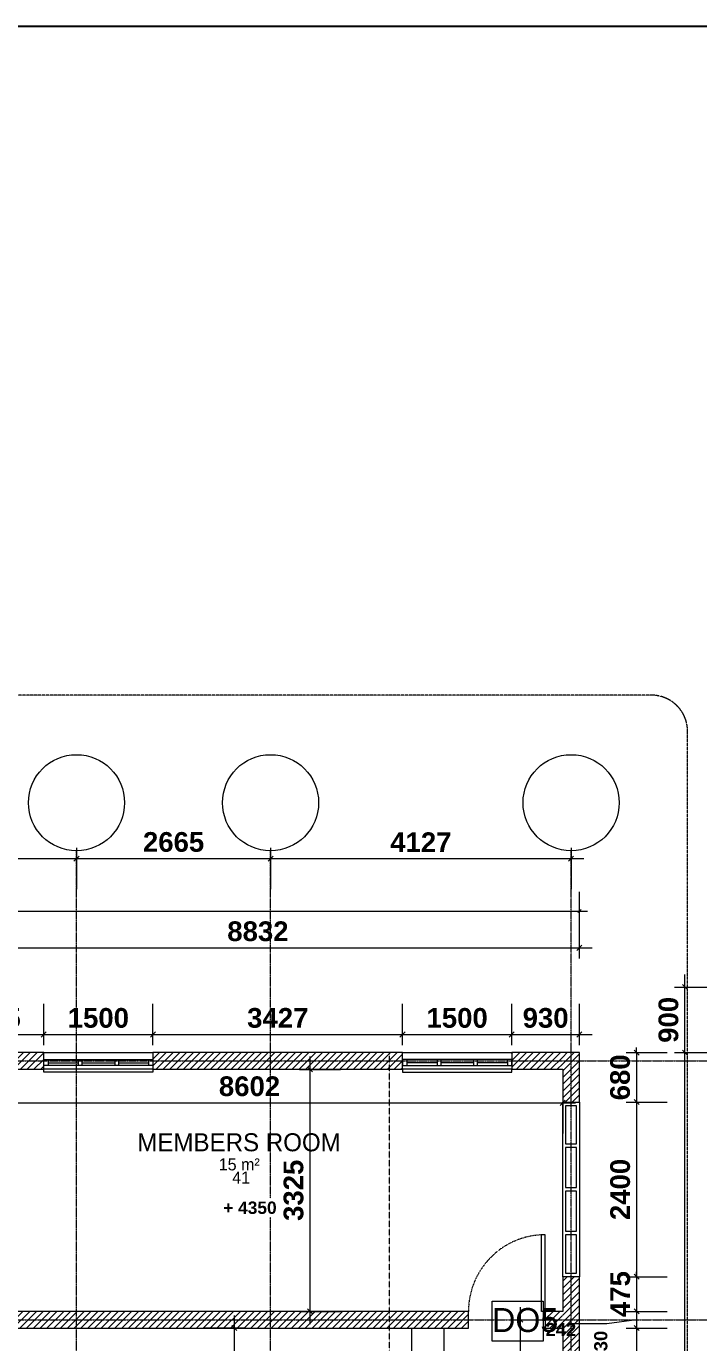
# Model space of a CAD drawing. Header units: inches. Extents: x 22 to 382261, y 22 to 371281.
# Drawn here: x 273106 to 282339, y 256807 to 274891 of the extents above; entities that cross this region are included whole.
import ezdxf

# ---------------------------------------------------------------- set-up
doc = ezdxf.new("R2010")
doc.units = ezdxf.units.IN
doc.header["$MEASUREMENT"] = 0
for name, pattern in [('_Abbruch_', [5, 4, -1]), ('Dash', [6.35, 3.175, -3.175]), ('Grid Line 1_2_', [22.225, 12.7, -3.175, 3.175, -3.175]), ('Hidden 1_8_', [4.7625, 3.175, -1.5875])]:
    doc.linetypes.add(name, pattern=pattern)
for name, color, linetype, lineweight in [('A-ANNO-DIMS', 211, 'Continuous', 9), ('A-ANNO-SYMB', 150, 'Continuous', 9), ('A-AREA-IDEN', 2, 'Continuous', 9), ('A-DETL-HDLN', 90, 'Hidden 1_8_', 9), ('A-DOOR', 31, 'Continuous', 9), ('A-DOOR-HDLN', 31, 'Dash', 9), ('A-DOOR-IDEN', 31, 'Continuous', 9), ('A-GLAZ', 151, 'Continuous', 9), ('A-GLAZ-CWMG', 51, 'Continuous', 9), ('A-GLAZ-SILL', 1, 'Continuous', 9), ('A-WALL-PATT', 111, 'Continuous', 9), ('G-ANNO-DIMS', 111, 'Continuous', 9), ('I-WALL', 2, 'Continuous', 9), ('Q-CASE', 31, 'Continuous', 9), ('S-GRID', 1, 'Continuous', 9), ('S-GRID-IDEN', 1, 'Continuous', 9)]:
    doc.layers.add(name, color=color, linetype=linetype, lineweight=lineweight)
doc.styles.add('Arial_B_1', font='arialbd.ttf', dxfattribs={"height": 180.555556})
doc.styles.add('Arial_B_2', font='arialbd.ttf', dxfattribs={"height": 270.833333})
doc.styles.add('Century Gothic_1', font='GOTHIC.TTF', dxfattribs={"height": 1})
doc.styles.add('Gill Sans MT', font='GIL_____.TTF', dxfattribs={"height": 262.5})
doc.styles.add('Tw Cen MT Condensed', font='TCCM____.TTF', dxfattribs={"height": 1.35})
doc.dimstyles.new('2_2', dxfattribs={"dimscale": 304.8, "dimtxt": 267.818092, "dimasz": 0.227865, "dimexe": 1.377953, "dimexo": 0.0625, "dimgap": 0.287073, "dimtad": 1, "dimdec": 0, "dimzin": 0, "dimdsep": 46, "dimtxsty": 'Arial_B_2', "dimblk1": 'OBLIQUE', "dimblk2": 'OBLIQUE', "dimsah": 1, "dimcen": 0.09, "dimdle": 0.574147, "dimazin": 0, "dimtfac": 1, "dimtdec": 4, "dimtix": 1, "dimtmove": 0, "dimatfit": 3, "dimfxl": 0.574147, "dimfxlon": 1, "dimtvp": 1, "dimtolj": 1, "dimtzin": 0, "dimlwd": 18, "dimlwe": 18, "dimarcsym": 2})
doc.dimstyles.new('2_2_1', dxfattribs={"dimscale": 304.8, "dimtxt": 168.342801, "dimasz": 0.143229, "dimexe": 0.866142, "dimexo": 0.0625, "dimgap": 0.180446, "dimtad": 1, "dimdec": 0, "dimzin": 0, "dimdsep": 46, "dimtxsty": 'Arial_B_1', "dimblk1": 'OBLIQUE', "dimblk2": 'OBLIQUE', "dimsah": 1, "dimcen": 0.09, "dimdle": 0.360892, "dimazin": 0, "dimtfac": 1, "dimtdec": 4, "dimtix": 1, "dimtmove": 1, "dimatfit": 3, "dimfxl": 0.360892, "dimfxlon": 1, "dimtvp": 1, "dimtolj": 1, "dimtzin": 0, "dimlwd": 18, "dimlwe": 18, "dimarcsym": 2})
pattern_1 = [(45, (257748.82, 248554.095), (-46.66905, 46.66905), [])]

# ---------------------------------------------------------------- blocks, each defined once
blk = doc.blocks.new('Casement - Plain-Triple _UK_ - W07 Casement - Plain-Triple _UK_-438158-02-First floor Plan DIMENSION')
at = {"layer": 'A-GLAZ'}
for p, q in [((-1275, 10), (225, 10)), ((-1275, -73), (-1275, 10)), ((-1215, 10), (-1215, -73)), ((-800, 10), (-800, -73)), ((-750, 10), (-750, -73)), ((-300, 10), (-300, -73)), ((-250, 10), (-250, -73)), ((165, 10), (165, -73)), ((225, 10), (225, -73)), ((225, -73), (-1275, -73)), ((-1215, -32), (-800, -32)), ((-750, -32), (-300, -32)), ((-250, -32), (165, -32))]:
    blk.add_line(p, q, dxfattribs=at)
at = {"layer": 'A-GLAZ-SILL'}
for p, q in [((-1275, -161), (-1275, -125)), ((225, -161), (-1275, -161)), ((225, -123), (225, -161))]:
    blk.add_line(p, q, dxfattribs=at)
blk = doc.blocks.new('Casement - Plain-Triple _UK_ - W07 Casement - Plain-Triple _UK_-853037-02-First floor Plan DIMENSION')
at = {"layer": 'A-GLAZ'}
for p, q in [((-1275, 73), (-1275, -10)), ((225, 73), (-1275, 73)), ((-1215, -10), (-1215, 73)), ((-1215, 32), (-800, 32)), ((-800, -10), (-800, 73)), ((-750, -10), (-750, 73)), ((-750, 32), (-300, 32)), ((-300, -10), (-300, 73)), ((-250, -10), (-250, 73)), ((-250, 32), (165, 32)), ((165, -10), (165, 73)), ((225, -10), (225, 73)), ((-1275, -10), (225, -10))]:
    blk.add_line(p, q, dxfattribs=at)
at = {"layer": 'A-GLAZ-SILL'}
for p, q in [((225, 161), (-1275, 161)), ((-1275, 161), (-1275, 125)), ((225, 123), (225, 161))]:
    blk.add_line(p, q, dxfattribs=at)
blk = doc.blocks.new('Rectangular Mullion - 50 x 150mm-V2-02-First floor Plan DIMENSION')
at = {"layer": 'A-GLAZ-CWMG', "lineweight": 18}
for p, q in [((22913, 6908), (22763, 6908)), ((22763, 6908), (22763, 6383)), ((22913, 6383), (22913, 6908)), ((22763, 6383), (22913, 6383))]:
    blk.add_line(p, q, dxfattribs=at)
blk = doc.blocks.new('Rectangular Mullion - 50 x 150mm-441106-02-First floor Plan DIMENSION')
at = {"layer": 'A-GLAZ-CWMG', "lineweight": 18}
for p, q in [((22913.297347, 6333.191796), (22763.297347, 6333.191796)), ((22763.297347, 6333.191796), (22763.297347, 5783.191796)), ((22913.297347, 5783.191796), (22913.297347, 6333.191796)), ((22763.297347, 5783.191796), (22913.297347, 5783.191796))]:
    blk.add_line(p, q, dxfattribs=at)
blk = doc.blocks.new('Casework 30 - Casework 30-869156-02-First floor Plan DIMENSION')
at = {"layer": 'Q-CASE'}
for p, q in [((20646, 8453), (20646, 6091)), ((21096, 5879), (21096, 8453)), ((21096, -2002), (21096, 1137)), ((20646, 926), (20646, -1552)), ((20646, -1552), (20323, -1552)), ((20323, -2002), (21096, -2002))]:
    blk.add_line(p, q, dxfattribs=at)
for radius, start, end in [(3449, 131.5144, 228.4856), (2999, 127.7493, 232.2507)]:
    blk.add_arc((22932, 3508), radius, start, end, dxfattribs=at)
blk = doc.blocks.new('M_Single-Flush - 1050 DOORS-900124-02-First floor Plan DIMENSION')
at = {"layer": 'A-DOOR'}
for p, q in [((525, 1165), (474, 1165)), ((474, 115), (474, 1165)), ((525, 115), (525, 1165)), ((525, 115), (474, 115))]:
    blk.add_line(p, q, dxfattribs=at)
at = {"layer": 'A-DOOR-HDLN'}
blk.add_arc((525, 115), 1052, 92.7796, 180, dxfattribs=at)
blk = doc.blocks.new('Grid - Grid Head - Circle-749417-02-First floor Plan DIMENSION')
at = {"layer": 'S-GRID-IDEN'}
blk.add_circle((0, 0), 4, dxfattribs=at)
blk = doc.blocks.new('_Oblique')
at = {"color": 0, "linetype": 'ByBlock', "lineweight": -2}
blk.add_line((-0.5, -0.5), (0.5, 0.5), dxfattribs=at)
blk = doc.blocks.new('*D4300')
at = {"layer": 'A-ANNO-DIMS', "color": 0, "lineweight": 18, "transparency": 16777216}
for p, q in [((273345, 260895), (273345, 261461)), ((271870, 261187), (271870, 260621)), ((271695, 261041), (273520, 261041))]:
    blk.add_line(p, q, dxfattribs=at)
at = {"layer": 'Defpoints', "color": 0, "transparency": 16777216}
for p in [(271870, 261206), (273345, 261041), (273345, 260876)]:
    blk.add_point(p, dxfattribs=at)
at = {"layer": 'A-ANNO-DIMS', "color": 0, "lineweight": 18, "transparency": 16777216, "xscale": 69.45312499999999, "yscale": 69.45312499999999, "zscale": 69.45312499999999, "rotation": 180}
blk.add_blockref('_Oblique', (271870, 261041), dxfattribs=at)
at = {"layer": 'A-ANNO-DIMS', "color": 0, "lineweight": 18, "transparency": 16777216, "xscale": 69.45312499999999, "yscale": 69.45312499999999, "zscale": 69.45312499999999}
blk.add_blockref('_Oblique', (273345, 261041), dxfattribs=at)
at = {"layer": 'A-ANNO-DIMS', "color": 0, "lineweight": 18, "transparency": 16777216, "insert": (272608, 261267), "char_height": 270.8, "width": 923.48, "attachment_point": 5, "style": 'Arial_B_2'}
blk.add_mtext('\\A1;1475', dxfattribs=at)
blk = doc.blocks.new('*D4301')
at = {"layer": 'A-ANNO-DIMS', "color": 0, "lineweight": 18, "transparency": 16777216}
for p, q in [((273345, 260895), (273345, 261461)), ((274845, 260895), (274845, 261461)), ((273170, 261041), (275020, 261041))]:
    blk.add_line(p, q, dxfattribs=at)
at = {"layer": 'Defpoints', "color": 0, "transparency": 16777216}
for p in [(274845, 261041), (273345, 260876), (274845, 260876)]:
    blk.add_point(p, dxfattribs=at)
at = {"layer": 'A-ANNO-DIMS', "color": 0, "lineweight": 18, "transparency": 16777216, "xscale": 69.45312499999999, "yscale": 69.45312499999999, "zscale": 69.45312499999999, "rotation": 180}
blk.add_blockref('_Oblique', (273345, 261041), dxfattribs=at)
at = {"layer": 'A-ANNO-DIMS', "color": 0, "lineweight": 18, "transparency": 16777216, "xscale": 69.45312499999999, "yscale": 69.45312499999999, "zscale": 69.45312499999999}
blk.add_blockref('_Oblique', (274845, 261041), dxfattribs=at)
at = {"layer": 'A-ANNO-DIMS', "color": 0, "lineweight": 18, "transparency": 16777216, "insert": (274095, 261267), "char_height": 270.8, "width": 923.48, "attachment_point": 5, "style": 'Arial_B_2'}
blk.add_mtext('\\A1;1500', dxfattribs=at)
blk = doc.blocks.new('*D4302')
at = {"layer": 'A-ANNO-DIMS', "color": 0, "lineweight": 18, "transparency": 16777216}
for p, q in [((274845, 260895), (274845, 261461)), ((278272, 260895), (278272, 261461)), ((274670, 261041), (278447, 261041))]:
    blk.add_line(p, q, dxfattribs=at)
at = {"layer": 'Defpoints', "color": 0, "transparency": 16777216}
for p in [(278272, 261041), (274845, 260876), (278272, 260876)]:
    blk.add_point(p, dxfattribs=at)
at = {"layer": 'A-ANNO-DIMS', "color": 0, "lineweight": 18, "transparency": 16777216, "xscale": 69.45312499999999, "yscale": 69.45312499999999, "zscale": 69.45312499999999, "rotation": 180}
blk.add_blockref('_Oblique', (274845, 261041), dxfattribs=at)
at = {"layer": 'A-ANNO-DIMS', "color": 0, "lineweight": 18, "transparency": 16777216, "xscale": 69.45312499999999, "yscale": 69.45312499999999, "zscale": 69.45312499999999}
blk.add_blockref('_Oblique', (278272, 261041), dxfattribs=at)
at = {"layer": 'A-ANNO-DIMS', "color": 0, "lineweight": 18, "transparency": 16777216, "insert": (276559, 261267), "char_height": 270.8, "width": 923.48, "attachment_point": 5, "style": 'Arial_B_2'}
blk.add_mtext('\\A1;3427', dxfattribs=at)
blk = doc.blocks.new('*D4303')
at = {"layer": 'A-ANNO-DIMS', "color": 0, "lineweight": 18, "transparency": 16777216}
for p, q in [((278272, 260895), (278272, 261461)), ((279772, 260895), (279772, 261461)), ((278097, 261041), (279947, 261041))]:
    blk.add_line(p, q, dxfattribs=at)
at = {"layer": 'Defpoints', "color": 0, "transparency": 16777216}
for p in [(279772, 261041), (278272, 260876), (279772, 260876)]:
    blk.add_point(p, dxfattribs=at)
at = {"layer": 'A-ANNO-DIMS', "color": 0, "lineweight": 18, "transparency": 16777216, "xscale": 69.45312499999999, "yscale": 69.45312499999999, "zscale": 69.45312499999999, "rotation": 180}
blk.add_blockref('_Oblique', (278272, 261041), dxfattribs=at)
at = {"layer": 'A-ANNO-DIMS', "color": 0, "lineweight": 18, "transparency": 16777216, "xscale": 69.45312499999999, "yscale": 69.45312499999999, "zscale": 69.45312499999999}
blk.add_blockref('_Oblique', (279772, 261041), dxfattribs=at)
at = {"layer": 'A-ANNO-DIMS', "color": 0, "lineweight": 18, "transparency": 16777216, "insert": (279022, 261267), "char_height": 270.8, "width": 923.48, "attachment_point": 5, "style": 'Arial_B_2'}
blk.add_mtext('\\A1;1500', dxfattribs=at)
blk = doc.blocks.new('*D4304')
at = {"layer": 'A-ANNO-DIMS', "color": 0, "lineweight": 18, "transparency": 16777216}
for p, q in [((279772, 260895), (279772, 261461)), ((280702, 260895), (280702, 261461)), ((279597, 261041), (280877, 261041))]:
    blk.add_line(p, q, dxfattribs=at)
at = {"layer": 'Defpoints', "color": 0, "transparency": 16777216}
for p in [(280702, 261041), (279772, 260876), (280702, 260876)]:
    blk.add_point(p, dxfattribs=at)
at = {"layer": 'A-ANNO-DIMS', "color": 0, "lineweight": 18, "transparency": 16777216, "xscale": 69.45312499999999, "yscale": 69.45312499999999, "zscale": 69.45312499999999, "rotation": 180}
blk.add_blockref('_Oblique', (279772, 261041), dxfattribs=at)
at = {"layer": 'A-ANNO-DIMS', "color": 0, "lineweight": 18, "transparency": 16777216, "xscale": 69.45312499999999, "yscale": 69.45312499999999, "zscale": 69.45312499999999}
blk.add_blockref('_Oblique', (280702, 261041), dxfattribs=at)
at = {"layer": 'A-ANNO-DIMS', "color": 0, "lineweight": 18, "transparency": 16777216, "insert": (280237, 261267), "char_height": 270.8, "width": 692.61, "attachment_point": 5, "style": 'Arial_B_2'}
blk.add_mtext('\\A1;930', dxfattribs=at)
blk = doc.blocks.new('*D4307')
at = {"layer": 'A-ANNO-DIMS', "color": 0, "lineweight": 18, "transparency": 16777216}
for p, q in [((271870, 262085), (271870, 262651)), ((280702, 262085), (280702, 262651)), ((271695, 262231), (280877, 262231))]:
    blk.add_line(p, q, dxfattribs=at)
at = {"layer": 'Defpoints', "color": 0, "transparency": 16777216}
for p in [(280702, 262231), (271870, 262066), (280702, 262066)]:
    blk.add_point(p, dxfattribs=at)
at = {"layer": 'A-ANNO-DIMS', "color": 0, "lineweight": 18, "transparency": 16777216, "xscale": 69.45312499999999, "yscale": 69.45312499999999, "zscale": 69.45312499999999, "rotation": 180}
blk.add_blockref('_Oblique', (271870, 262231), dxfattribs=at)
at = {"layer": 'A-ANNO-DIMS', "color": 0, "lineweight": 18, "transparency": 16777216, "xscale": 69.45312499999999, "yscale": 69.45312499999999, "zscale": 69.45312499999999}
blk.add_blockref('_Oblique', (280702, 262231), dxfattribs=at)
at = {"layer": 'A-ANNO-DIMS', "color": 0, "lineweight": 18, "transparency": 16777216, "insert": (276286, 262457), "char_height": 270.8, "width": 923.48, "attachment_point": 5, "style": 'Arial_B_2'}
blk.add_mtext('\\A1;8832', dxfattribs=at)
blk = doc.blocks.new('*D4308')
at = {"layer": 'A-ANNO-DIMS', "color": 0, "lineweight": 18, "transparency": 16777216}
for p, q in [((258989, 262591), (258989, 263001)), ((280702, 262591), (280702, 263001)), ((258879, 262737), (280812, 262737))]:
    blk.add_line(p, q, dxfattribs=at)
at = {"layer": 'Defpoints', "color": 0, "transparency": 16777216}
for p in [(280702, 262737), (258989, 262572), (280702, 262572)]:
    blk.add_point(p, dxfattribs=at)
at = {"layer": 'A-ANNO-DIMS', "color": 0, "lineweight": 18, "transparency": 16777216, "xscale": 43.65624999999999, "yscale": 43.65624999999999, "zscale": 43.65624999999999, "rotation": 180}
blk.add_blockref('_Oblique', (258989, 262737), dxfattribs=at)
at = {"layer": 'A-ANNO-DIMS', "color": 0, "lineweight": 18, "transparency": 16777216, "xscale": 43.65624999999999, "yscale": 43.65624999999999, "zscale": 43.65624999999999}
blk.add_blockref('_Oblique', (280702, 262737), dxfattribs=at)
at = {"layer": 'A-ANNO-DIMS', "color": 0, "lineweight": 18, "transparency": 16777216, "insert": (268111, 263369), "char_height": 180.6, "width": 1154.35, "attachment_point": 1, "line_spacing_factor": 0.941778, "style": 'Arial_B_1'}
blk.add_mtext('\\A1;21713', dxfattribs=at)
blk = doc.blocks.new('*D4319')
at = {"layer": 'A-ANNO-DIMS', "color": 0, "lineweight": 18, "transparency": 16777216}
for p, q in [((271870, 260248), (271870, 259682)), ((280472, 260248), (280472, 259682)), ((271695, 260102), (280647, 260102))]:
    blk.add_line(p, q, dxfattribs=at)
at = {"layer": 'Defpoints', "color": 0, "transparency": 16777216}
for p in [(271870, 260267), (280472, 260267), (280472, 260102)]:
    blk.add_point(p, dxfattribs=at)
at = {"layer": 'A-ANNO-DIMS', "color": 0, "lineweight": 18, "transparency": 16777216, "xscale": 69.45312499999999, "yscale": 69.45312499999999, "zscale": 69.45312499999999, "rotation": 180}
blk.add_blockref('_Oblique', (271870, 260102), dxfattribs=at)
at = {"layer": 'A-ANNO-DIMS', "color": 0, "lineweight": 18, "transparency": 16777216, "xscale": 69.45312499999999, "yscale": 69.45312499999999, "zscale": 69.45312499999999}
blk.add_blockref('_Oblique', (280472, 260102), dxfattribs=at)
at = {"layer": 'A-ANNO-DIMS', "color": 0, "lineweight": 18, "transparency": 16777216, "insert": (276171, 260328), "char_height": 270.8, "width": 923.48, "attachment_point": 5, "style": 'Arial_B_2'}
blk.add_mtext('\\A1;8602', dxfattribs=at)
blk = doc.blocks.new('*D4320')
at = {"layer": 'A-ANNO-DIMS', "color": 0, "lineweight": 18, "transparency": 16777216}
for p, q in [((277002, 257062), (277002, 260737)), ((276856, 260562), (277422, 260562)), ((276856, 257237), (277422, 257237))]:
    blk.add_line(p, q, dxfattribs=at)
at = {"layer": 'Defpoints', "color": 0, "transparency": 16777216}
for p in [(276837, 260562), (277002, 260562), (276837, 257237)]:
    blk.add_point(p, dxfattribs=at)
at = {"layer": 'A-ANNO-DIMS', "color": 0, "lineweight": 18, "transparency": 16777216, "xscale": 69.45312499999999, "yscale": 69.45312499999999, "zscale": 69.45312499999999}
for p, rotation in [((277002, 260562), 90), ((277002, 257237), 270)]:
    blk.add_blockref('_Oblique', p, dxfattribs=dict(at, rotation=rotation))
at = {"layer": 'A-ANNO-DIMS', "color": 0, "lineweight": 18, "transparency": 16777216, "insert": (276776, 258900), "char_height": 270.8, "width": 923.48, "attachment_point": 5, "rotation": 90, "style": 'Arial_B_2'}
blk.add_mtext('\\A1;3325', dxfattribs=at)
blk = doc.blocks.new('*D4321')
at = {"layer": 'A-ANNO-DIMS', "color": 0, "lineweight": 18, "transparency": 16777216}
for p, q in [((272772, 243787), (272772, 257182)), ((272626, 257007), (273192, 257007)), ((272626, 243962), (273192, 243962))]:
    blk.add_line(p, q, dxfattribs=at)
at = {"layer": 'Defpoints', "color": 0, "transparency": 16777216}
for p in [(272607, 257007), (272772, 257007), (272607, 243962)]:
    blk.add_point(p, dxfattribs=at)
at = {"layer": 'A-ANNO-DIMS', "color": 0, "lineweight": 18, "transparency": 16777216, "xscale": 69.45312499999999, "yscale": 69.45312499999999, "zscale": 69.45312499999999}
for p, rotation in [((272772, 257007), 90), ((272772, 243962), 270)]:
    blk.add_blockref('_Oblique', p, dxfattribs=dict(at, rotation=rotation))
at = {"layer": 'A-ANNO-DIMS', "color": 0, "lineweight": 18, "transparency": 16777216, "insert": (272547, 250485), "char_height": 270.8, "width": 1154.35, "attachment_point": 5, "rotation": 90, "style": 'Arial_B_2'}
blk.add_mtext('\\A1;13045', dxfattribs=at)
blk = doc.blocks.new('*D4324')
at = {"layer": 'A-ANNO-DIMS', "color": 0, "lineweight": 18, "transparency": 16777216}
for p, q in [((282151, 245145), (282151, 260967)), ((282005, 260792), (282571, 260792)), ((282005, 245320), (282571, 245320))]:
    blk.add_line(p, q, dxfattribs=at)
at = {"layer": 'Defpoints', "color": 0, "transparency": 16777216}
for p in [(281986, 260792), (282151, 260792), (281986, 245320)]:
    blk.add_point(p, dxfattribs=at)
at = {"layer": 'A-ANNO-DIMS', "color": 0, "lineweight": 18, "transparency": 16777216, "xscale": 69.45312499999999, "yscale": 69.45312499999999, "zscale": 69.45312499999999}
for p, rotation in [((282151, 260792), 90), ((282151, 245320), 270)]:
    blk.add_blockref('_Oblique', p, dxfattribs=dict(at, rotation=rotation))
at = {"layer": 'A-ANNO-DIMS', "color": 0, "lineweight": 18, "transparency": 16777216, "insert": (281925, 253056), "char_height": 270.8, "width": 1154.35, "attachment_point": 5, "rotation": 90, "style": 'Arial_B_2'}
blk.add_mtext('\\A1;15472', dxfattribs=at)
blk = doc.blocks.new('*D4325')
at = {"layer": 'A-ANNO-DIMS', "color": 0, "lineweight": 18, "transparency": 16777216}
for p, q in [((282151, 260617), (282151, 261867)), ((282005, 261692), (282571, 261692)), ((282005, 260792), (282571, 260792))]:
    blk.add_line(p, q, dxfattribs=at)
at = {"layer": 'Defpoints', "color": 0, "transparency": 16777216}
for p in [(281986, 261692), (282151, 261692), (281986, 260792)]:
    blk.add_point(p, dxfattribs=at)
at = {"layer": 'A-ANNO-DIMS', "color": 0, "lineweight": 18, "transparency": 16777216, "xscale": 69.45312499999999, "yscale": 69.45312499999999, "zscale": 69.45312499999999}
for p, rotation in [((282151, 261692), 90), ((282151, 260792), 270)]:
    blk.add_blockref('_Oblique', p, dxfattribs=dict(at, rotation=rotation))
at = {"layer": 'A-ANNO-DIMS', "color": 0, "lineweight": 18, "transparency": 16777216, "insert": (281925, 261242), "char_height": 270.8, "width": 692.61, "attachment_point": 5, "rotation": 90, "style": 'Arial_B_2'}
blk.add_mtext('\\A1;900', dxfattribs=at)
blk = doc.blocks.new('*D4326')
at = {"layer": 'A-ANNO-DIMS', "color": 0, "lineweight": 18, "transparency": 16777216}
for p, q in [((281341, 260792), (281907, 260792)), ((281487, 260792), (281487, 260862)), ((281487, 260792), (281487, 260112)), ((281341, 260112), (281907, 260112)), ((281487, 260112), (281487, 260043))]:
    blk.add_line(p, q, dxfattribs=at)
at = {"layer": 'Defpoints', "color": 0, "transparency": 16777216}
for p in [(281322, 260792), (281322, 260112), (281487, 260112)]:
    blk.add_point(p, dxfattribs=at)
at = {"layer": 'A-ANNO-DIMS', "color": 0, "lineweight": 18, "transparency": 16777216, "xscale": 69.45312499999999, "yscale": 69.45312499999999, "zscale": 69.45312499999999}
for p, rotation in [((281487, 260792), 270), ((281487, 260112), 90)]:
    blk.add_blockref('_Oblique', p, dxfattribs=dict(at, rotation=rotation))
at = {"layer": 'A-ANNO-DIMS', "color": 0, "lineweight": 18, "transparency": 16777216, "insert": (281261, 260452), "char_height": 270.8, "width": 692.61, "attachment_point": 5, "rotation": 90, "style": 'Arial_B_2'}
blk.add_mtext('\\A1;680', dxfattribs=at)
blk = doc.blocks.new('*D4327')
at = {"layer": 'A-ANNO-DIMS', "color": 0, "lineweight": 18, "transparency": 16777216}
for p, q in [((281487, 260287), (281487, 257537)), ((281341, 260112), (281907, 260112)), ((281341, 257712), (281907, 257712))]:
    blk.add_line(p, q, dxfattribs=at)
at = {"layer": 'Defpoints', "color": 0, "transparency": 16777216}
for p in [(281322, 260112), (281322, 257712), (281487, 257712)]:
    blk.add_point(p, dxfattribs=at)
at = {"layer": 'A-ANNO-DIMS', "color": 0, "lineweight": 18, "transparency": 16777216, "xscale": 69.45312499999999, "yscale": 69.45312499999999, "zscale": 69.45312499999999}
for p, rotation in [((281487, 260112), 90), ((281487, 257712), 270)]:
    blk.add_blockref('_Oblique', p, dxfattribs=dict(at, rotation=rotation))
at = {"layer": 'A-ANNO-DIMS', "color": 0, "lineweight": 18, "transparency": 16777216, "insert": (281262, 258912), "char_height": 270.8, "width": 923.48, "attachment_point": 5, "rotation": 90, "style": 'Arial_B_2'}
blk.add_mtext('\\A1;2400', dxfattribs=at)
blk = doc.blocks.new('*D4328')
at = {"layer": 'A-ANNO-DIMS', "color": 0, "lineweight": 18, "transparency": 16777216}
for p, q in [((281341, 257712), (281907, 257712)), ((281487, 257712), (281487, 257782)), ((281487, 257712), (281487, 257237)), ((281341, 257237), (281907, 257237)), ((281487, 257237), (281487, 257168))]:
    blk.add_line(p, q, dxfattribs=at)
at = {"layer": 'Defpoints', "color": 0, "transparency": 16777216}
for p in [(281322, 257712), (281322, 257237), (281487, 257237)]:
    blk.add_point(p, dxfattribs=at)
at = {"layer": 'A-ANNO-DIMS', "color": 0, "lineweight": 18, "transparency": 16777216, "xscale": 69.45312499999999, "yscale": 69.45312499999999, "zscale": 69.45312499999999}
for p, rotation in [((281487, 257712), 270), ((281487, 257237), 90)]:
    blk.add_blockref('_Oblique', p, dxfattribs=dict(at, rotation=rotation))
at = {"layer": 'A-ANNO-DIMS', "color": 0, "lineweight": 18, "transparency": 16777216, "insert": (281262, 257475), "char_height": 270.8, "width": 692.61, "attachment_point": 5, "rotation": 90, "style": 'Arial_B_2'}
blk.add_mtext('\\A1;475', dxfattribs=at)
blk = doc.blocks.new('*D4329')
at = {"layer": 'A-ANNO-DIMS', "color": 0, "lineweight": 18, "transparency": 16777216}
for p, q in [((281487, 257347), (281487, 256897)), ((281341, 257237), (281751, 257237)), ((281079, 257066), (280567, 257066)), ((281487, 257122), (281079, 257066)), ((281341, 257007), (281751, 257007))]:
    blk.add_line(p, q, dxfattribs=at)
at = {"layer": 'Defpoints', "color": 0, "transparency": 16777216}
for p in [(281322, 257237), (281322, 257007), (281487, 257007)]:
    blk.add_point(p, dxfattribs=at)
at = {"layer": 'A-ANNO-DIMS', "color": 0, "lineweight": 18, "transparency": 16777216, "xscale": 43.65624999999999, "yscale": 43.65624999999999, "zscale": 43.65624999999999}
for p, rotation in [((281487, 257237), 90), ((281487, 257007), 270)]:
    blk.add_blockref('_Oblique', p, dxfattribs=dict(at, rotation=rotation))
at = {"layer": 'A-ANNO-DIMS', "color": 0, "lineweight": 18, "transparency": 16777216, "insert": (280904, 256549), "char_height": 180.6, "width": 692.61, "attachment_point": 1, "rotation": 90, "line_spacing_factor": 0.941778, "style": 'Arial_B_1'}
blk.add_mtext('\\A1;230', dxfattribs=at)
blk = doc.blocks.new('*D4330')
at = {"layer": 'A-ANNO-DIMS', "color": 0, "lineweight": 18, "transparency": 16777216}
for p, q in [((281487, 257182), (281487, 255337)), ((281341, 257007), (281907, 257007)), ((281341, 255512), (281907, 255512))]:
    blk.add_line(p, q, dxfattribs=at)
at = {"layer": 'Defpoints', "color": 0, "transparency": 16777216}
for p in [(281322, 257007), (281322, 255512), (281487, 255512)]:
    blk.add_point(p, dxfattribs=at)
at = {"layer": 'A-ANNO-DIMS', "color": 0, "lineweight": 18, "transparency": 16777216, "xscale": 69.45312499999999, "yscale": 69.45312499999999, "zscale": 69.45312499999999}
for p, rotation in [((281487, 257007), 90), ((281487, 255512), 270)]:
    blk.add_blockref('_Oblique', p, dxfattribs=dict(at, rotation=rotation))
at = {"layer": 'A-ANNO-DIMS', "color": 0, "lineweight": 18, "transparency": 16777216, "insert": (281261, 256260), "char_height": 270.8, "width": 923.48, "attachment_point": 5, "rotation": 90, "style": 'Arial_B_2'}
blk.add_mtext('\\A1;1495', dxfattribs=at)
blk = doc.blocks.new('*D4372')
at = {"layer": 'A-ANNO-DIMS', "color": 0, "lineweight": 18, "transparency": 16777216}
for p, q in [((280230, 256530), (280230, 256120)), ((280472, 256530), (280472, 256120)), ((280120, 256384), (280582, 256384))]:
    blk.add_line(p, q, dxfattribs=at)
at = {"layer": 'Defpoints', "color": 0, "transparency": 16777216}
for p in [(280230, 256549), (280472, 256549), (280472, 256384)]:
    blk.add_point(p, dxfattribs=at)
at = {"layer": 'A-ANNO-DIMS', "color": 0, "lineweight": 18, "transparency": 16777216, "xscale": 43.65624999999999, "yscale": 43.65624999999999, "zscale": 43.65624999999999, "rotation": 180}
blk.add_blockref('_Oblique', (280230, 256384), dxfattribs=at)
at = {"layer": 'A-ANNO-DIMS', "color": 0, "lineweight": 18, "transparency": 16777216, "xscale": 43.65624999999999, "yscale": 43.65624999999999, "zscale": 43.65624999999999}
blk.add_blockref('_Oblique', (280472, 256384), dxfattribs=at)
at = {"layer": 'A-ANNO-DIMS', "color": 0, "lineweight": 18, "transparency": 16777216, "insert": (280236, 257078), "char_height": 180.6, "width": 692.61, "attachment_point": 1, "line_spacing_factor": 0.941778, "style": 'Arial_B_1'}
blk.add_mtext('\\A1;242', dxfattribs=at)
blk = doc.blocks.new('*D4375')
at = {"layer": 'A-ANNO-DIMS', "color": 0, "lineweight": 18, "transparency": 16777216}
for p, q in [((279890, 245375), (279890, 257297)), ((279744, 257122), (280310, 257122)), ((279744, 245550), (280310, 245550))]:
    blk.add_line(p, q, dxfattribs=at)
at = {"layer": 'Defpoints', "color": 0, "transparency": 16777216}
for p in [(279725, 257122), (279890, 257122), (279725, 245550)]:
    blk.add_point(p, dxfattribs=at)
at = {"layer": 'A-ANNO-DIMS', "color": 0, "lineweight": 18, "transparency": 16777216, "xscale": 69.45312499999999, "yscale": 69.45312499999999, "zscale": 69.45312499999999}
for p, rotation in [((279890, 257122), 90), ((279890, 245550), 270)]:
    blk.add_blockref('_Oblique', p, dxfattribs=dict(at, rotation=rotation))
at = {"layer": 'A-ANNO-DIMS', "color": 0, "lineweight": 18, "transparency": 16777216, "insert": (279664, 251336), "char_height": 270.8, "width": 1154.35, "attachment_point": 5, "rotation": 90, "style": 'Arial_B_2'}
blk.add_mtext('\\A1;11572', dxfattribs=at)
blk = doc.blocks.new('*D4377')
at = {"layer": 'A-ANNO-DIMS', "color": 0, "lineweight": 18, "transparency": 16777216}
for p, q in [((275961, 257182), (275961, 246827)), ((276107, 257007), (275541, 257007)), ((276107, 247002), (275541, 247002))]:
    blk.add_line(p, q, dxfattribs=at)
at = {"layer": 'Defpoints', "color": 0, "transparency": 16777216}
for p in [(276126, 257007), (275961, 247002), (276126, 247002)]:
    blk.add_point(p, dxfattribs=at)
at = {"layer": 'A-ANNO-DIMS', "color": 0, "lineweight": 18, "transparency": 16777216, "xscale": 69.45312499999999, "yscale": 69.45312499999999, "zscale": 69.45312499999999}
for p, rotation in [((275961, 257007), 90), ((275961, 247002), 270)]:
    blk.add_blockref('_Oblique', p, dxfattribs=dict(at, rotation=rotation))
at = {"layer": 'A-ANNO-DIMS', "color": 0, "lineweight": 18, "transparency": 16777216, "insert": (275736, 252005), "char_height": 270.8, "width": 1154.35, "attachment_point": 5, "rotation": 90, "style": 'Arial_B_2'}
blk.add_mtext('\\A1;10005', dxfattribs=at)
blk = doc.blocks.new('*D4275')
at = {"layer": 'A-ANNO-DIMS', "color": 0, "lineweight": 18, "transparency": 16777216}
for p, q in [((269515, 263312), (269515, 263878)), ((273795, 263604), (273795, 263038)), ((269340, 263458), (273970, 263458))]:
    blk.add_line(p, q, dxfattribs=at)
at = {"layer": 'Defpoints', "color": 0, "transparency": 16777216}
for p in [(273795, 263623), (273795, 263458), (269515, 263293)]:
    blk.add_point(p, dxfattribs=at)
at = {"layer": 'A-ANNO-DIMS', "color": 0, "lineweight": 18, "transparency": 16777216, "xscale": 69.45312499999999, "yscale": 69.45312499999999, "zscale": 69.45312499999999, "rotation": 180}
blk.add_blockref('_Oblique', (269515, 263458), dxfattribs=at)
at = {"layer": 'A-ANNO-DIMS', "color": 0, "lineweight": 18, "transparency": 16777216, "xscale": 69.45312499999999, "yscale": 69.45312499999999, "zscale": 69.45312499999999}
blk.add_blockref('_Oblique', (273795, 263458), dxfattribs=at)
at = {"layer": 'A-ANNO-DIMS', "color": 0, "lineweight": 18, "transparency": 16777216, "insert": (271655, 263684), "char_height": 270.8, "width": 923.48, "attachment_point": 5, "style": 'Arial_B_2'}
blk.add_mtext('\\A1;4280', dxfattribs=at)
blk = doc.blocks.new('*D4276')
at = {"layer": 'A-ANNO-DIMS', "color": 0, "lineweight": 18, "transparency": 16777216}
for p, q in [((273795, 263604), (273795, 263038)), ((276460, 263604), (276460, 263038)), ((273620, 263458), (276635, 263458))]:
    blk.add_line(p, q, dxfattribs=at)
at = {"layer": 'Defpoints', "color": 0, "transparency": 16777216}
for p in [(273795, 263623), (276460, 263623), (276460, 263458)]:
    blk.add_point(p, dxfattribs=at)
at = {"layer": 'A-ANNO-DIMS', "color": 0, "lineweight": 18, "transparency": 16777216, "xscale": 69.45312499999999, "yscale": 69.45312499999999, "zscale": 69.45312499999999, "rotation": 180}
blk.add_blockref('_Oblique', (273795, 263458), dxfattribs=at)
at = {"layer": 'A-ANNO-DIMS', "color": 0, "lineweight": 18, "transparency": 16777216, "xscale": 69.45312499999999, "yscale": 69.45312499999999, "zscale": 69.45312499999999}
blk.add_blockref('_Oblique', (276460, 263458), dxfattribs=at)
at = {"layer": 'A-ANNO-DIMS', "color": 0, "lineweight": 18, "transparency": 16777216, "insert": (275128, 263684), "char_height": 270.8, "width": 923.48, "attachment_point": 5, "style": 'Arial_B_2'}
blk.add_mtext('\\A1;2665', dxfattribs=at)
blk = doc.blocks.new('*D4277')
at = {"layer": 'A-ANNO-DIMS', "color": 0, "lineweight": 18, "transparency": 16777216}
for p, q in [((276460, 263604), (276460, 263038)), ((280587, 263604), (280587, 263038)), ((276285, 263458), (280762, 263458))]:
    blk.add_line(p, q, dxfattribs=at)
at = {"layer": 'Defpoints', "color": 0, "transparency": 16777216}
for p in [(276460, 263623), (280587, 263623), (280587, 263458)]:
    blk.add_point(p, dxfattribs=at)
at = {"layer": 'A-ANNO-DIMS', "color": 0, "lineweight": 18, "transparency": 16777216, "xscale": 69.45312499999999, "yscale": 69.45312499999999, "zscale": 69.45312499999999, "rotation": 180}
blk.add_blockref('_Oblique', (276460, 263458), dxfattribs=at)
at = {"layer": 'A-ANNO-DIMS', "color": 0, "lineweight": 18, "transparency": 16777216, "xscale": 69.45312499999999, "yscale": 69.45312499999999, "zscale": 69.45312499999999}
blk.add_blockref('_Oblique', (280587, 263458), dxfattribs=at)
at = {"layer": 'A-ANNO-DIMS', "color": 0, "lineweight": 18, "transparency": 16777216, "insert": (278524, 263682), "char_height": 270.8, "width": 923.48, "attachment_point": 5, "style": 'Arial_B_2'}
blk.add_mtext('\\A1;4127', dxfattribs=at)
blk = doc.blocks.new('M_Door Tag1 - M_Door Tag 2-910938-02-First floor Plan DIMENSION')
at = {"layer": 'A-DOOR-IDEN'}
for p, q in [((-1.21, 1.54), (3.02, 1.54)), ((-1.21, -1.79), (-1.21, 1.54)), ((3.02, 1.54), (3.02, -1.79)), ((3.02, -1.79), (-1.21, -1.79))]:
    blk.add_line(p, q, dxfattribs=at)

msp = doc.modelspace()

# ---------------------------------------------------------------- hatches: boundary and pattern name
at = {"layer": 'A-WALL-PATT'}
h = msp.add_hatch(dxfattribs=at)
h.set_pattern_fill('FP_1', color=256, style=0, pattern_type=2)
h.set_pattern_definition(pattern_1)
h.paths.add_polyline_path([(280472.1, 260562.3), (280472.1, 260792.3), (279772.1, 260792.3), (279772.1, 260562.3), (279891.2, 260562.3)])
h.paths.add_polyline_path([(278272.1, 260562.3), (278272.1, 260792.3), (274845, 260792.3), (274845, 260562.3), (276575, 260562.3)])
h.paths.add_polyline_path([(272350.8, 260562.3), (273345, 260562.3), (273345, 260792.3), (271870, 260792.3), (271870, 260562.3)])
h = msp.add_hatch(dxfattribs=at)
h.set_pattern_fill('FP_1', color=256, style=0, pattern_type=2)
h.set_pattern_definition(pattern_1)
h.paths.add_polyline_path([(280702.1, 245319.8), (280702.1, 247112.3), (280472.1, 247112.3), (280472.1, 245319.8)])
h.paths.add_polyline_path([(280476.1, 249512.3), (280702.1, 249512.3), (280702.1, 252512.3), (280476.1, 252512.3), (280476.1, 249527.3)])
h.paths.add_polyline_path([(280472.1, 255512.3), (280702.1, 255512.3), (280702.1, 257712.3), (280472.1, 257712.3), (280472.1, 256189.8), (280474.7, 256189.8), (280474.7, 255514.8), (280472.1, 255514.8)])
h.paths.add_polyline_path([(280472.1, 260112.3), (280702.1, 260112.3), (280702.1, 260792.3), (280472.1, 260792.3), (280472.1, 260562.3)])
h = msp.add_hatch(dxfattribs=at)
h.set_pattern_fill('FP_1', color=256, style=0, pattern_type=2)
h.set_pattern_definition(pattern_1)
h.paths.add_polyline_path([(280472.1, 257007.3), (280470.7, 257237.3), (280230, 257237.3), (280230, 257007.3), (280470.7, 257007.3)])
h.paths.add_polyline_path([(259090, 257007.3), (260105, 257007.3), (260105, 257237.3), (259090, 257237.3)])
h.paths.add_polyline_path([(271640, 257007.3), (279180, 257007.3), (279180, 257237.3), (271640, 257237.3)])
h.paths.add_polyline_path([(263105, 257007.3), (265205, 257007.3), (265205, 257237.3), (263105, 257237.3)])
h.paths.add_polyline_path([(268205, 257007.3), (269770.8, 257007.3), (269770.8, 257237.3), (268205, 257237.3)])

# ---------------------------------------------------------------- linework, layer by layer
at = {"layer": 'A-ANNO-SYMB', "linetype": '_Abbruch_'}
for p, q in [((281691, 265702), (244815.9, 265702)), ((282186, 240059.9), (282186, 265207))]:
    msp.add_line(p, q, dxfattribs=at)
msp.add_arc((281691, 265207), 495, 0, 90, dxfattribs=at)
at = {"layer": 'A-DETL-HDLN'}
msp.add_line((278095, 246772.3), (278095, 260792.3), dxfattribs=at)
at = {"layer": 'I-WALL', "lineweight": 18}
for p, q in [((273345, 260792.3), (271870, 260792.3)), ((273345, 260562.3), (273345, 260792.3)), ((278272.1, 260792.3), (274845, 260792.3)), ((274845, 260792.3), (274845, 260562.3)), ((278272.1, 260562.3), (278272.1, 260792.3)), ((280702.1, 260792.3), (279772.1, 260792.3)), ((279772.1, 260792.3), (279772.1, 260562.3)), ((280702.1, 260112.3), (280702.1, 260792.3)), ((271870, 260562.3), (273345, 260562.3)), ((274845, 260562.3), (278272.1, 260562.3)), ((279772.1, 260562.3), (280472.1, 260562.3)), ((280472.1, 260562.3), (280472.1, 260112.3)), ((280472.1, 260112.3), (280702.1, 260112.3)), ((280702.1, 257712.3), (280472.1, 257712.3)), ((280472.1, 257712.3), (280472.1, 257237.3)), ((280702.1, 255512.3), (280702.1, 257712.3)), ((279180, 257237.3), (271870, 257237.3)), ((279180, 257007.3), (279180, 257237.3)), ((280472.1, 257237.3), (280230, 257237.3)), ((280230, 257237.3), (280230, 257007.3)), ((271640, 257007.3), (279180, 257007.3)), ((280230, 257007.3), (280472.1, 257007.3)), ((280472.1, 257007.3), (280472.1, 256189.6))]:
    msp.add_line(p, q, dxfattribs=at)
at = {"layer": 'I-WALL'}
for p, q in [((273345, 260792.3), (274845, 260792.3)), ((278272.1, 260792.3), (279772.1, 260792.3)), ((274845, 260562.3), (273345, 260562.3)), ((279772.1, 260562.3), (278272.1, 260562.3)), ((280472.1, 257712.3), (280472.1, 260112.3)), ((280702.1, 260112.3), (280702.1, 257712.3))]:
    msp.add_line(p, q, dxfattribs=at)
at = {"layer": 'S-GRID', "linetype": 'Grid Line 1_2_'}
for p, q in [((273795, 239150.8), (273795, 263564.9)), ((276460, 239150.8), (276460, 263564.9)), ((280587.1, 239150.8), (280587.1, 263564.9)), ((244665, 260677.3), (283628, 260677.3)), ((244665, 257122.3), (283628, 257122.3))]:
    msp.add_line(p, q, dxfattribs=at)

# ---------------------------------------------------------------- block references
at = {"layer": 'A-DOOR-HDLN'}
msp.add_blockref('M_Single-Flush - 1050 DOORS-900124-02-First floor Plan DIMENSION', (279705, 257122.3), dxfattribs=at)
at = {"layer": 'A-DOOR-IDEN', "xscale": 164.9999999999999, "yscale": 164.9999999999999, "zscale": 164.9999999999999}
msp.add_blockref('M_Door Tag1 - M_Door Tag 2-910938-02-First floor Plan DIMENSION', (279705, 257122.3), dxfattribs=at)
at = {"layer": 'A-GLAZ-CWMG'}
for name, p in [('Rectangular Mullion - 50 x 150mm-V2-02-First floor Plan DIMENSION', (257748.8, 253154.1)), ('Rectangular Mullion - 50 x 150mm-441106-02-First floor Plan DIMENSION', (257748.8, 253154.1)), ('Rectangular Mullion - 50 x 150mm-441106-02-First floor Plan DIMENSION', (257748.8, 252554.1)), ('Rectangular Mullion - 50 x 150mm-V2-02-First floor Plan DIMENSION', (257748.8, 251379.1))]:
    msp.add_blockref(name, p, dxfattribs=at)
at = {"layer": 'A-GLAZ-SILL'}
msp.add_blockref('Casement - Plain-Triple _UK_ - W07 Casement - Plain-Triple _UK_-438158-02-First floor Plan DIMENSION', (274620, 260685.7), dxfattribs=at)
at = {"layer": 'A-GLAZ-SILL', "rotation": 180}
msp.add_blockref('Casement - Plain-Triple _UK_ - W07 Casement - Plain-Triple _UK_-853037-02-First floor Plan DIMENSION', (278497.1, 260685.7), dxfattribs=at)
at = {"layer": 'Q-CASE'}
msp.add_blockref('Casework 30 - Casework 30-869156-02-First floor Plan DIMENSION', (257748.8, 248554.1), dxfattribs=at)
at = {"layer": 'S-GRID-IDEN', "xscale": 164.9999999999999, "yscale": 164.9999999999999, "zscale": 164.9999999999999}
for p in [(273795, 264224.9), (276460, 264224.9), (280587.1, 264224.9)]:
    msp.add_blockref('Grid - Grid Head - Circle-749417-02-First floor Plan DIMENSION', p, dxfattribs=at)

# ---------------------------------------------------------------- texts
at = {"layer": 'A-AREA-IDEN', "attachment_point": 1}
for s, insert, char_height, width, style in [('MEMBERS ROOM', (274629.3, 259683.9), 247.5, 3478.923, 'Gill Sans MT'), ('15 m²', (275748, 259338.8), 165, 767.215, 'Century Gothic_1'), ('41', (275933.7, 259158.3), 165, 317.468, 'Century Gothic_1')]:
    msp.add_mtext(s, dxfattribs=dict(at, insert=insert, char_height=char_height, width=width, style=style))
at = {"layer": 'A-DOOR-IDEN', "insert": (279503.2, 257283.1), "char_height": 330, "width": 793.671, "attachment_point": 1, "style": 'Tw Cen MT Condensed'}
msp.add_mtext('DO5', dxfattribs=at)

# ---------------------------------------------------------------- dimensions: what is measured, and where the dimension line sits
at = {"layer": 'A-ANNO-DIMS', "lineweight": 18}
for base, p1, p2, override, picture, middle in [((273795, 263458.3), (269515, 263293.3), (273795, 263623.3), {"dimpost": '<>', "dimfxl": 4292.703111}, '*D4275', (271655, 263684.2)), ((276460, 263458.3), (273795, 263623.3), (276460, 263623.3), {"dimpost": '<>', "dimfxl": 2665}, '*D4276', (275127.5, 263684.1)), ((280587.1, 263458.3), (276460, 263623.3), (280587.1, 263623.3), {"dimpost": '<>', "dimfxl": 4127.1}, '*D4277', (278523.6, 263681.8)), ((280702.1, 262230.7), (271870, 262065.7), (280702.1, 262065.7), {"dimpost": '<>', "dimfxl": 8832.1}, '*D4307', (276286.1, 262456.6)), ((273345, 261040.9), (271870, 261205.9), (273345, 260875.9), {"dimpost": '<>', "dimfxl": 1511.464522}, '*D4300', (272607.5, 261266.7)), ((274845, 261040.9), (273345, 260875.9), (274845, 260875.9), {"dimpost": '<>', "dimfxl": 1500}, '*D4301', (274095, 261266.7)), ((278272.1, 261040.9), (274845, 260875.9), (278272.1, 260875.9), {"dimpost": '<>', "dimfxl": 3427.1}, '*D4302', (276558.6, 261266.7)), ((279772.1, 261040.9), (278272.1, 260875.9), (279772.1, 260875.9), {"dimpost": '<>', "dimfxl": 1500}, '*D4303', (279022.1, 261266.7)), ((280702.1, 261040.9), (279772.1, 260875.9), (280702.1, 260875.9), {"dimpost": '<>', "dimfxl": 930}, '*D4304', (280237.1, 261266.8)), ((280472.1, 260101.7), (271870, 260266.7), (280472.1, 260266.7), {"dimpost": '<>', "dimfxl": 8602.1}, '*D4319', (276171.1, 260327.6))]:
    dim = msp.add_linear_dim(base=base, p1=p1, p2=p2, dimstyle='2_2', override=override, dxfattribs=at)
    dim.commit()
    dim.dimension.update_dxf_attribs({"geometry": picture, "text_midpoint": middle})
for base, p1, p2, override, picture, middle in [((280702.1, 262737.4), (258989.1, 262572.4), (280702.1, 262572.4), {"dimpost": '<>', "dimfxl": 21713.034379}, '*D4308', (268687.8, 263073.2)), ((280472.1, 256383.7), (280230, 256548.7), (280472.1, 256548.7), {"dimpost": '<>', "dimfxl": 242.1}, '*D4372', (280582.2, 256782.2))]:
    dim = msp.add_linear_dim(base=base, p1=p1, p2=p2, dimstyle='2_2_1', override=override, dxfattribs=at)
    dim.commit()
    dim.dimension.update_dxf_attribs({"geometry": picture, "text_midpoint": middle, "dimtype": 160})
for base, p1, p2, override, picture, middle in [((282150.9, 261692.3), (281985.9, 260792.3), (281985.9, 261692.3), {"dimpost": '<>', "dimfxl": 900}, '*D4325', (281925.1, 261242.3)), ((282150.9395, 260792.2872), (281985.9395, 245319.8298), (281985.9395, 260792.2872), {"dimpost": '<>', "dimfxl": 15472.45732}, '*D4324', (281925.1594, 253056.0585)), ((281487.3, 260112.3), (281322.3, 260792.3), (281322.3, 260112.3), {"dimpost": '<>', "dimfxl": 680}, '*D4326', (281261.4, 260452.3)), ((277001.5, 260562.3), (276836.5, 257237.3), (276836.5, 260562.3), {"dimpost": '<>', "dimfxl": 3325}, '*D4320', (276775.7, 258899.8)), ((281487.3, 257712.3), (281322.3, 260112.3), (281322.3, 257712.3), {"dimpost": '<>', "dimfxl": 2400}, '*D4327', (281261.5, 258912.3)), ((281487.3, 257237.3), (281322.3, 257712.3), (281322.3, 257237.3), {"dimpost": '<>', "dimfxl": 475}, '*D4328', (281261.5, 257474.8)), ((272772.4, 257007.3), (272607.4, 243962.3), (272607.4, 257007.3), {"dimpost": '<>', "dimfxl": 13045}, '*D4321', (272546.7, 250484.8)), ((275961.4, 247002.3), (276126.4, 257007.3), (276126.4, 247002.3), {"dimpost": '<>', "dimfxl": 10005}, '*D4377', (275735.6, 252004.8)), ((279889.8623, 257122.2872), (279724.8623, 245549.8298), (279724.8623, 257122.2872), {"dimpost": '<>', "dimfxl": 11572.45732}, '*D4375', (279664.0821, 251336.0585)), ((281487.3, 255512.3), (281322.3, 257007.3), (281322.3, 255512.3), {"dimpost": '<>', "dimfxl": 1495}, '*D4330', (281261.4, 256259.8))]:
    dim = msp.add_linear_dim(base=base, p1=p1, p2=p2, angle=90, dimstyle='2_2', override=override, dxfattribs=at)
    dim.commit()
    dim.dimension.update_dxf_attribs({"geometry": picture, "text_midpoint": middle})
dim = msp.add_linear_dim(base=(281487.3, 257007.3), p1=(281322.3, 257237.3), p2=(281322.3, 257007.3), angle=90, dimstyle='2_2_1', override={"dimpost": '<>', "dimfxl": 230}, dxfattribs=at)
dim.commit()
dim.dimension.update_dxf_attribs({"geometry": '*D4329', "text_midpoint": (281024, 257066.5), "dimtype": 160, "text_rotation": 90})

# ---------------------------------------------------------------- next in the draw order: texts
at = {"layer": 'G-ANNO-DIMS', "insert": (275809.3, 258746.3), "char_height": 170.24, "width": 1074.692, "attachment_point": 1, "line_spacing_factor": 0.941778, "style": 'Arial_B_2', "bg_fill": 3, "box_fill_scale": 1.25, "bg_fill_color": 256, "bg_fill_true_color": 13158600, "bg_fill_transparency": 0}
msp.add_mtext('+ 4350', dxfattribs=at)

# ---------------------------------------------------------------- next in the draw order: linework, layer by layer
msp.add_lwpolyline([(202735.3, 274890.6), (292071.4, 274890.6), (292071.4, 193592.3), (202735.3, 193592.3)], close=True)

doc.saveas('drawing.dxf')
